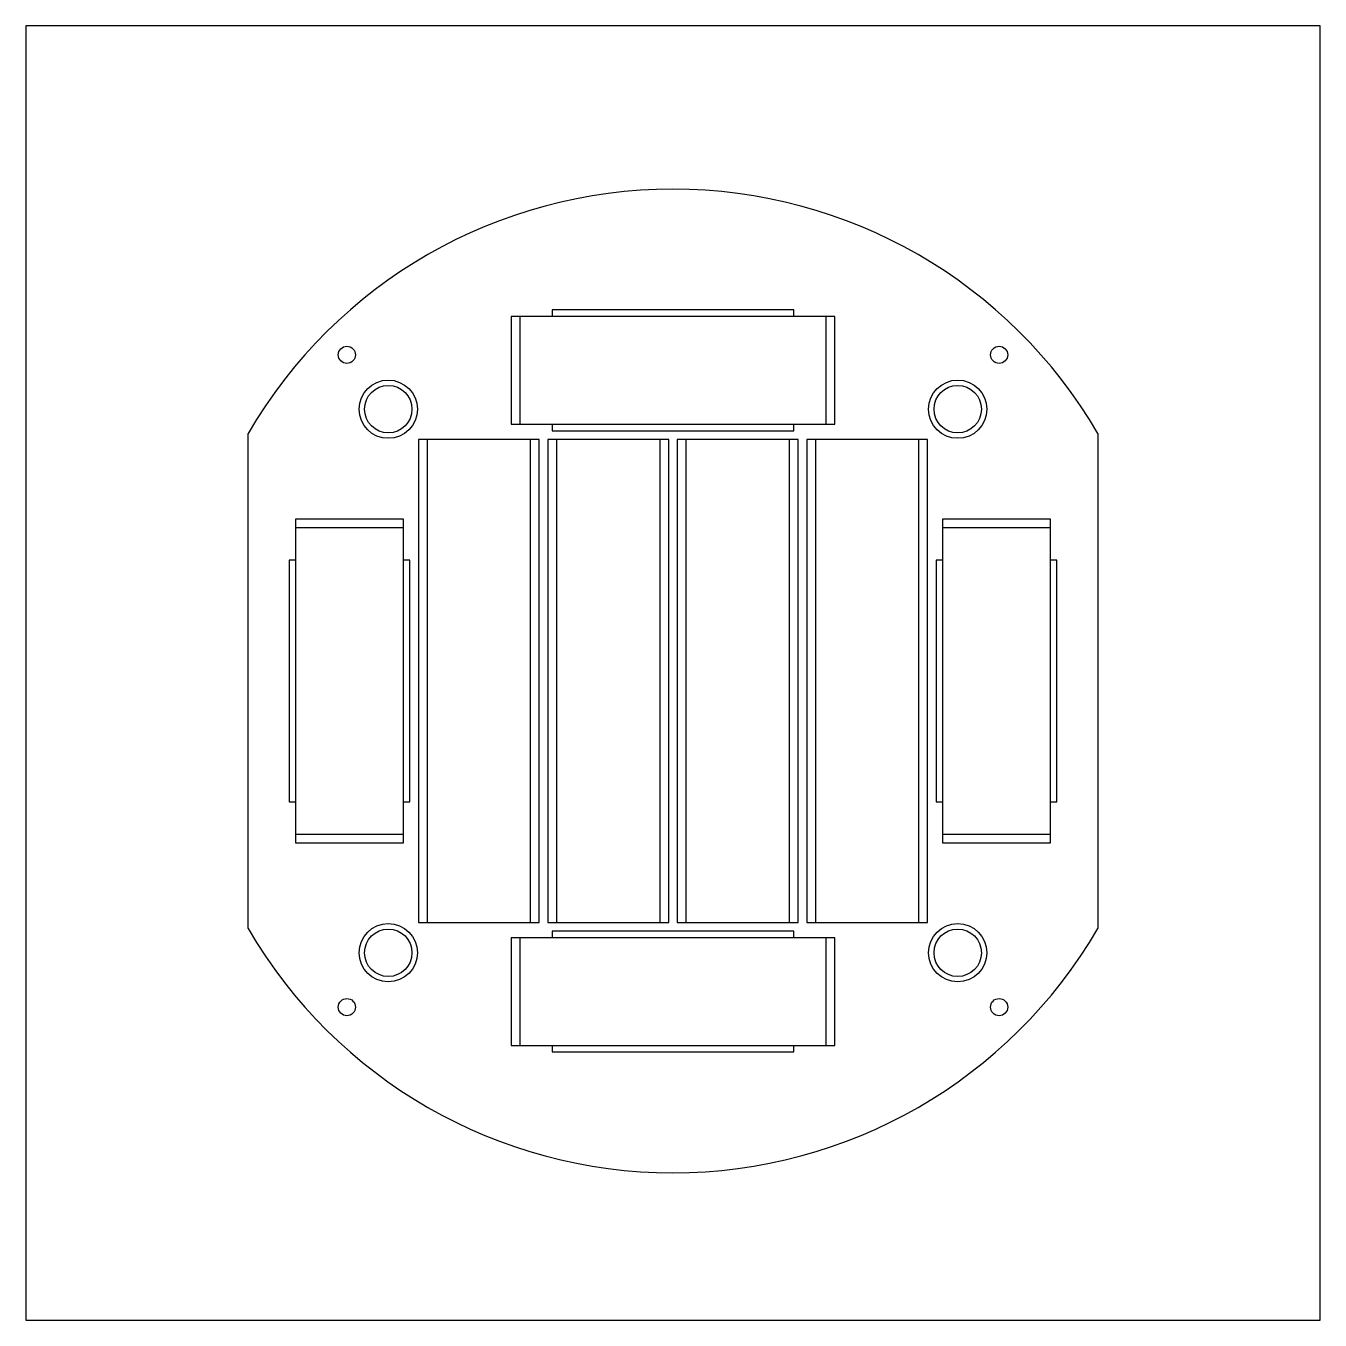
# Model space of a CAD drawing. Header units: millimetres. Extents: x 1943 to 2243, y 1305 to 1605.
import ezdxf

# ---------------------------------------------------------------- set-up
doc = ezdxf.new("R2010")
doc.units = ezdxf.units.MM
for name, color, linetype in [('holder_hole', 80, 'Continuous'), ('holder_outline', 1, 'Continuous'), ('holder_squares', 220, 'Continuous'), ('holder_support', 140, 'Continuous')]:
    doc.layers.add(name, color=color, linetype=linetype)

# ---------------------------------------------------------------- blocks, each defined once
blk = doc.blocks.new('*U18')
at = {"layer": 'holder_squares'}
blk.add_lwpolyline([(-12.5, 37.5), (-12.5, 28), (-14, 28), (-14, -28), (-12.5, -28), (-12.5, -37.5), (12.5, -37.5), (12.5, -28), (14, -28), (14, 28), (12.5, 28), (12.5, 37.5), (-12.5, 37.5)], dxfattribs=at)
blk = doc.blocks.new('*U20')
at = {"layer": 'holder_squares', "color": 0, "linetype": 'ByBlock', "lineweight": -2, "transparency": 16777216}
for p in [(0, 0), (144, 0)]:
    blk.add_blockref('*U18', p, dxfattribs=at)
blk = doc.blocks.new('*U21')
at = {"layer": 'holder_squares'}
blk.add_lwpolyline([(-12.5, 37.5), (-12.5, 28), (-14, 28), (-14, -28), (-12.5, -28), (-12.5, -37.5), (12.5, -37.5), (12.5, -28), (14, -28), (14, 28), (12.5, 28), (12.5, 37.5), (-12.5, 37.5)], dxfattribs=at)
blk = doc.blocks.new('*U22')
at = {"color": 0, "linetype": 'ByBlock', "lineweight": -2, "transparency": 16777216}
for p in [(0, 0), (150, 0)]:
    blk.add_blockref('*U21', p, dxfattribs=at)
blk = doc.blocks.new('*U51')
at = {"layer": 'holder_support'}
blk.add_lwpolyline([(-12, 56), (-12, -56), (12, -56), (12, 56), (-12, 56)], dxfattribs=at)
blk = doc.blocks.new('*U52')
at = {"layer": 'holder_support', "color": 0, "linetype": 'ByBlock', "lineweight": -2, "transparency": 16777216}
for p in [(0, 0), (30, 0), (60, 0), (90, 0)]:
    blk.add_blockref('*U51', p, dxfattribs=at)
blk = doc.blocks.new('*U53')
at = {"layer": 'holder_support'}
blk.add_lwpolyline([(-12.5, 35.5), (-12.5, -35.5), (12.5, -35.5), (12.5, 35.5), (-12.5, 35.5)], dxfattribs=at)
blk = doc.blocks.new('*U54')
at = {"layer": 'holder_support', "color": 0, "linetype": 'ByBlock', "lineweight": -2, "transparency": 16777216}
for p in [(0, 0), (150, 0)]:
    blk.add_blockref('*U53', p, dxfattribs=at)
blk = doc.blocks.new('*U55')
at = {"layer": 'holder_support'}
blk.add_lwpolyline([(-12.5, 35.5), (-12.5, -35.5), (12.5, -35.5), (12.5, 35.5), (-12.5, 35.5)], dxfattribs=at)
blk = doc.blocks.new('*U56')
at = {"layer": 'holder_support', "color": 0, "linetype": 'ByBlock', "lineweight": -2, "transparency": 16777216}
for p in [(0, 0), (144, 0)]:
    blk.add_blockref('*U55', p, dxfattribs=at)

msp = doc.modelspace()

# ---------------------------------------------------------------- linework, layer by layer
msp.add_lwpolyline([(1942.97, 1604.78), (1942.97, 1304.78), (2242.97, 1304.78), (2242.97, 1604.78), (1942.97, 1604.78)])
at = {"layer": 'holder_hole'}
for centre in [(2017.37, 1528.53), (2017.37, 1528.53), (2168.57, 1528.53), (2168.57, 1528.53), (2017.37, 1377.33), (2017.37, 1377.33), (2168.57, 1377.33), (2168.57, 1377.33)]:
    msp.add_circle(centre, 2, dxfattribs=at)
at = {"layer": 'holder_outline'}
for p, q in [((1994.47, 1395.53), (1994.47, 1510.33)), ((1994.47, 1395.53), (1994.47, 1510.33)), ((2191.47, 1510.32), (2191.47, 1395.55)), ((2191.47, 1510.32), (2191.47, 1395.55))]:
    msp.add_line(p, q, dxfattribs=at)
for start, end in [(30.2232, 149.7686), (30.2232, 149.7686), (210.2314, 329.7768), (210.2314, 329.7768)]:
    msp.add_arc((2092.96, 1452.93), 114, start, end, dxfattribs=at)
at = {"layer": 'holder_squares'}
for points in [[(2033.97, 1508.93), (2033.97, 1396.93), (2061.97, 1396.93), (2061.97, 1508.93), (2033.97, 1508.93)], [(2063.97, 1508.93), (2063.97, 1396.93), (2091.97, 1396.93), (2091.97, 1508.93), (2063.97, 1508.93)], [(2093.97, 1508.93), (2093.97, 1396.93), (2121.97, 1396.93), (2121.97, 1508.93), (2093.97, 1508.93)], [(2123.97, 1508.93), (2123.97, 1396.93), (2151.97, 1396.93), (2151.97, 1508.93), (2123.97, 1508.93)]]:
    msp.add_lwpolyline(points, dxfattribs=at)
for centre in [(2026.97, 1515.93), (2158.97, 1515.93), (2026.97, 1389.93), (2158.97, 1389.93)]:
    msp.add_circle(centre, 6.75, dxfattribs=at)
at = {"layer": 'holder_support'}
for centre in [(2026.97, 1515.93), (2158.97, 1515.93), (2026.97, 1389.93), (2158.97, 1389.93)]:
    msp.add_circle(centre, 5.5, dxfattribs=at)

# ---------------------------------------------------------------- block references
msp.add_blockref('*U22', (2017.97, 1452.93))
at = {"layer": 'holder_squares', "rotation": 90}
msp.add_blockref('*U20', (2092.97, 1380.93), dxfattribs=at)
at = {"layer": 'holder_support', "rotation": 90}
msp.add_blockref('*U56', (2092.97, 1380.93), dxfattribs=at)
at = {"layer": 'holder_support'}
for name, p in [('*U52', (2047.97, 1452.93)), ('*U54', (2017.97, 1452.93))]:
    msp.add_blockref(name, p, dxfattribs=at)

doc.saveas('drawing.dxf')
